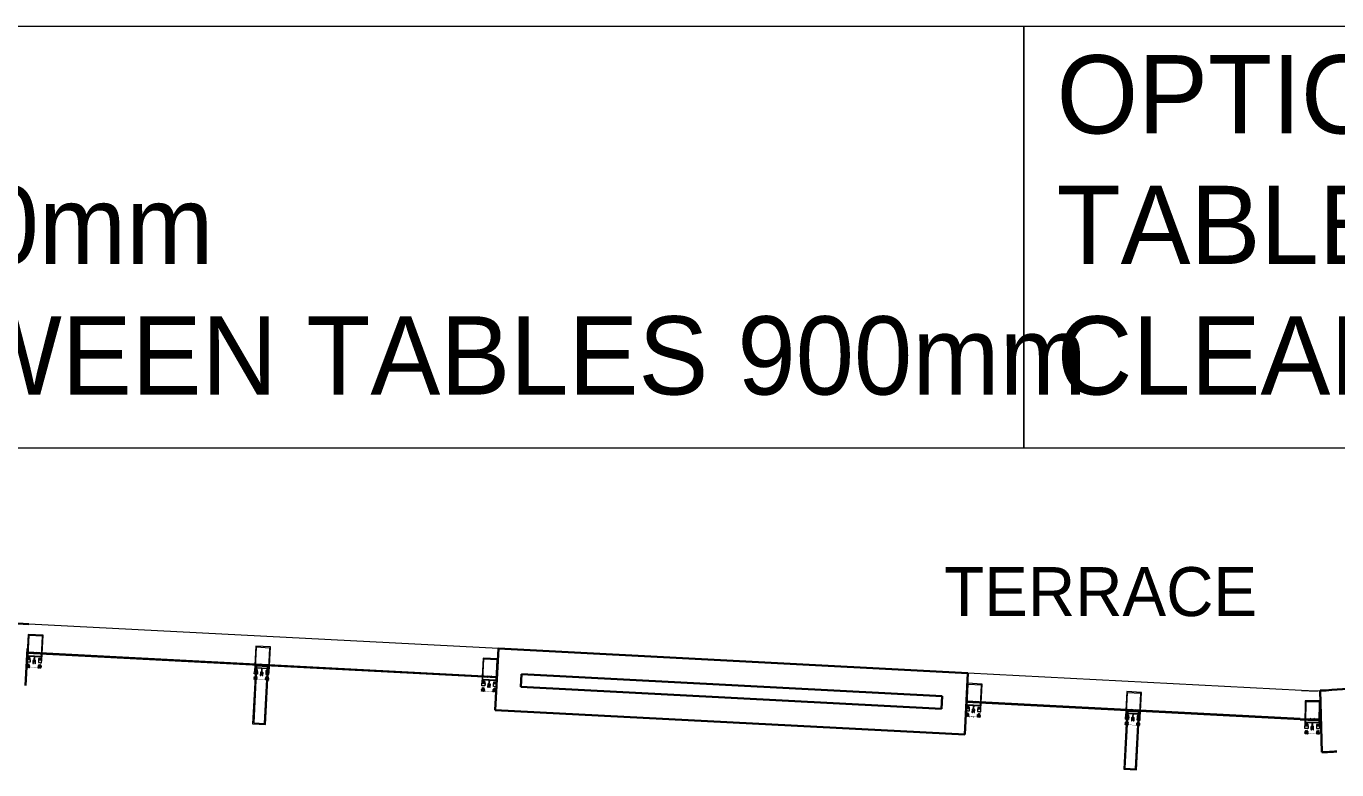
# Model space of a CAD drawing. Header units: millimetres. Extents: x 8275 to 147087, y -297470 to -191881.
# Drawn here: x 34773 to 41463, y -260436 to -256638 of the extents above; entities that cross this region are included whole.
import ezdxf

# ---------------------------------------------------------------- set-up
doc = ezdxf.new("R2010")
doc.units = ezdxf.units.MM
doc.header["$LTSCALE"] = 250
doc.header["$MEASUREMENT"] = 0
doc.linetypes.add('HIDDEN', pattern=[0.375, 0.25, -0.125])
for name, color, linetype, lineweight in [('hatch', 9, 'Continuous', 0), ('hidden', 153, 'HIDDEN', 13), ('text', 7, 'Continuous', 9), ('wall', 1, 'Continuous', 30), ('win', 4, 'Continuous', 20)]:
    doc.layers.add(name, color=color, linetype=linetype, lineweight=lineweight)
doc.styles.get("Standard").update_dxf_attribs({"font": 'GOTHIC.TTF', "height": 100})
pattern_1 = [(45, (-6688.307, -321391.5285), (2e-16, 2.32600915), [4.93421053, -1.64473684]), (135, (-6687.144, -321390.3655), (2e-16, 2.32600915), [4.93421053, -1.64473684])]

msp = doc.modelspace()

# ---------------------------------------------------------------- hatches: boundary and pattern name
at = {"layer": 'hatch', "extrusion": (-0.00014005, -0.002685, 0.999996)}
h = msp.add_hatch(dxfattribs=at)
h.set_pattern_fill('AR-HBONE', color=256, scale=0.411184, style=0)
h.set_pattern_definition(pattern_1)
h.paths.add_polyline_path([(34781.1, -259899.8), (34781, -259901.9), (34786.5, -259902.1), (34786.6, -259900.1)], flags=16)
h.paths.add_polyline_path([(34845.3, -259903.2), (34845.2, -259905.2), (34839.8, -259904.9), (34839.9, -259902.9)], flags=16)
edge = h.paths.add_edge_path()
edge.add_arc((34790.6, -259914.6), 0.685, 177.01433, 357.01433, ccw=False)
edge.add_arc((34789.3, -259914.5), 0.685, 177.01433, 357.01433, ccw=False)
edge.add_arc((34787.9, -259914.4), 0.685, 177.01433, 357.01433, ccw=False)
edge.add_arc((34786.5, -259914.4), 0.685, 177.01433, 357.01433, ccw=False)
edge.add_arc((34785.2, -259914.3), 0.685, 177.01433, 357.01433, ccw=False)
edge.add_arc((34783.8, -259914.2), 0.685, 177.01433, 357.01433, ccw=False)
edge.add_arc((34782.4, -259914.2), 0.685, 177.01433, 357.01433, ccw=False)
edge.add_arc((34781.1, -259914.1), 0.685, 177.01433, 357.01433, ccw=False)
edge.add_arc((34779.7, -259914), 0.685, 177.01433, 357.01433, ccw=False)
edge.add_arc((34778.3, -259913.9), 0.685, 177.01433, 357.01433, ccw=False)
edge.add_arc((34777, -259913.9), 0.685, 177.01433, 357.01433, ccw=False)
edge.add_arc((34775.6, -259913.8), 0.685, 177.01433, 357.01433, ccw=False)
edge.add_line((34774.9, -259913.8), (34775.5, -259901.6))
edge.add_line((34775.5, -259901.6), (34779.4, -259901.8))
edge.add_line((34779.4, -259901.8), (34779.5, -259899.7))
edge.add_line((34779.5, -259899.7), (34777.7, -259899.6))
edge.add_line((34777.7, -259899.6), (34779.5, -259896.3))
edge.add_line((34779.5, -259896.3), (34788.4, -259896.8))
edge.add_line((34788.4, -259896.8), (34790, -259900.3))
edge.add_line((34790, -259900.3), (34788.2, -259900.2))
edge.add_line((34788.2, -259900.2), (34788.1, -259902.2))
edge.add_line((34788.1, -259902.2), (34792, -259902.4))
edge.add_line((34792, -259902.4), (34791.3, -259914.6))
edge.add_arc((34834.3, -259916.8), 0.685, 177.01433, 357.01433)
edge.add_arc((34835.7, -259916.8), 0.685, 177.01433, 357.01433)
edge.add_arc((34837.1, -259916.9), 0.685, 177.01433, 357.01433)
edge.add_arc((34838.4, -259917), 0.685, 177.01433, 357.01433)
edge.add_arc((34839.8, -259917.1), 0.685, 177.01433, 357.01433)
edge.add_arc((34841.2, -259917.1), 0.685, 177.01433, 357.01433)
edge.add_arc((34842.6, -259917.2), 0.685, 177.01433, 357.01433)
edge.add_arc((34843.9, -259917.3), 0.685, 177.01433, 357.01433)
edge.add_arc((34845.3, -259917.3), 0.685, 177.01433, 357.01433)
edge.add_arc((34846.7, -259917.4), 0.685, 177.01433, 357.01433)
edge.add_arc((34848, -259917.5), 0.685, 177.01433, 357.01433)
edge.add_arc((34849.4, -259917.6), 0.685, 177.01433, 357.01433)
edge.add_line((34850.1, -259917.6), (34850.7, -259905.5))
edge.add_line((34850.7, -259905.5), (34846.9, -259905.3))
edge.add_line((34846.9, -259905.3), (34847, -259903.2))
edge.add_line((34847, -259903.2), (34848.8, -259903.3))
edge.add_line((34848.8, -259903.3), (34847.3, -259899.8))
edge.add_line((34847.3, -259899.8), (34838.4, -259899.4))
edge.add_line((34838.4, -259899.4), (34836.4, -259902.7))
edge.add_line((34836.4, -259902.7), (34838.2, -259902.8))
edge.add_line((34838.2, -259902.8), (34838.1, -259904.8))
edge.add_line((34838.1, -259904.8), (34834.3, -259904.6))
edge.add_line((34834.3, -259904.6), (34833.7, -259916.7))
h = msp.add_hatch(dxfattribs=at)
h.set_pattern_fill('AR-HBONE', color=256, scale=0.411184, style=0)
h.set_pattern_definition(pattern_1)
h.paths.add_polyline_path([(35941.9, -259960.3), (35941.7, -259962.4), (35947.2, -259962.7), (35947.3, -259960.6)], flags=16)
h.paths.add_polyline_path([(36006.1, -259963.7), (36006, -259965.7), (36000.5, -259965.5), (36000.6, -259963.4)], flags=16)
edge = h.paths.add_edge_path()
edge.add_arc((35951.4, -259975.1), 0.685, 177.01433, 357.01433, ccw=False)
edge.add_arc((35950, -259975.1), 0.685, 177.01433, 357.01433, ccw=False)
edge.add_arc((35948.6, -259975), 0.685, 177.01433, 357.01433, ccw=False)
edge.add_arc((35947.3, -259974.9), 0.685, 177.01433, 357.01433, ccw=False)
edge.add_arc((35945.9, -259974.8), 0.685, 177.01433, 357.01433, ccw=False)
edge.add_arc((35944.5, -259974.8), 0.685, 177.01433, 357.01433, ccw=False)
edge.add_arc((35943.2, -259974.7), 0.685, 177.01433, 357.01433, ccw=False)
edge.add_arc((35941.8, -259974.6), 0.685, 177.01433, 357.01433, ccw=False)
edge.add_arc((35940.4, -259974.6), 0.685, 177.01433, 357.01433, ccw=False)
edge.add_arc((35939.1, -259974.5), 0.685, 177.01433, 357.01433, ccw=False)
edge.add_arc((35937.7, -259974.4), 0.685, 177.01433, 357.01433, ccw=False)
edge.add_arc((35936.3, -259974.3), 0.685, 177.01433, 357.01433, ccw=False)
edge.add_line((35935.6, -259974.3), (35936.3, -259962.1))
edge.add_line((35936.3, -259962.1), (35940.1, -259962.3))
edge.add_line((35940.1, -259962.3), (35940.2, -259960.3))
edge.add_line((35940.2, -259960.3), (35938.4, -259960.2))
edge.add_line((35938.4, -259960.2), (35940.3, -259956.8))
edge.add_line((35940.3, -259956.8), (35949.2, -259957.3))
edge.add_line((35949.2, -259957.3), (35950.7, -259960.8))
edge.add_line((35950.7, -259960.8), (35949, -259960.7))
edge.add_line((35949, -259960.7), (35948.9, -259962.8))
edge.add_line((35948.9, -259962.8), (35952.7, -259963))
edge.add_line((35952.7, -259963), (35952.1, -259975.2))
edge.add_arc((35995.1, -259977.3), 0.685, 177.01433, 357.01433)
edge.add_arc((35996.4, -259977.4), 0.685, 177.01433, 357.01433)
edge.add_arc((35997.8, -259977.5), 0.685, 177.01433, 357.01433)
edge.add_arc((35999.2, -259977.5), 0.685, 177.01433, 357.01433)
edge.add_arc((36000.5, -259977.6), 0.685, 177.01433, 357.01433)
edge.add_arc((36001.9, -259977.7), 0.685, 177.01433, 357.01433)
edge.add_arc((36003.3, -259977.7), 0.685, 177.01433, 357.01433)
edge.add_arc((36004.7, -259977.8), 0.685, 177.01433, 357.01433)
edge.add_arc((36006, -259977.9), 0.685, 177.01433, 357.01433)
edge.add_arc((36007.4, -259978), 0.685, 177.01433, 357.01433)
edge.add_arc((36008.8, -259978), 0.685, 177.01433, 357.01433)
edge.add_arc((36010.1, -259978.1), 0.685, 177.01433, 357.01433)
edge.add_line((36010.8, -259978.1), (36011.4, -259966))
edge.add_line((36011.4, -259966), (36007.6, -259965.8))
edge.add_line((36007.6, -259965.8), (36007.7, -259963.8))
edge.add_line((36007.7, -259963.8), (36009.5, -259963.9))
edge.add_line((36009.5, -259963.9), (36008, -259960.4))
edge.add_line((36008, -259960.4), (35999.1, -259959.9))
edge.add_line((35999.1, -259959.9), (35997.2, -259963.2))
edge.add_line((35997.2, -259963.2), (35999, -259963.3))
edge.add_line((35999, -259963.3), (35998.8, -259965.4))
edge.add_line((35998.8, -259965.4), (35995, -259965.2))
edge.add_line((35995, -259965.2), (35994.4, -259977.3))
h = msp.add_hatch(dxfattribs=at)
h.set_pattern_fill('AR-HBONE', color=256, scale=0.411184, style=0)
h.set_pattern_definition(pattern_1)
h.paths.add_polyline_path([(37102.6, -260020.9), (37102.5, -260022.9), (37107.9, -260023.2), (37108.1, -260021.2)], flags=16)
h.paths.add_polyline_path([(37166.8, -260024.2), (37166.7, -260026.3), (37161.2, -260026), (37161.3, -260023.9)], flags=16)
edge = h.paths.add_edge_path()
edge.add_arc((37112.1, -260035.7), 0.685, 177.01433, 357.01433, ccw=False)
edge.add_arc((37110.7, -260035.6), 0.685, 177.01433, 357.01433, ccw=False)
edge.add_arc((37109.4, -260035.5), 0.685, 177.01433, 357.01433, ccw=False)
edge.add_arc((37108, -260035.4), 0.685, 177.01433, 357.01433, ccw=False)
edge.add_arc((37106.6, -260035.4), 0.685, 177.01433, 357.01433, ccw=False)
edge.add_arc((37105.3, -260035.3), 0.685, 177.01433, 357.01433, ccw=False)
edge.add_arc((37103.9, -260035.2), 0.685, 177.01433, 357.01433, ccw=False)
edge.add_arc((37102.5, -260035.2), 0.685, 177.01433, 357.01433, ccw=False)
edge.add_arc((37101.2, -260035.1), 0.685, 177.01433, 357.01433, ccw=False)
edge.add_arc((37099.8, -260035), 0.685, 177.01433, 357.01433, ccw=False)
edge.add_arc((37098.4, -260034.9), 0.685, 177.01433, 357.01433, ccw=False)
edge.add_arc((37097, -260034.9), 0.685, 177.01433, 357.01433, ccw=False)
edge.add_line((37096.4, -260034.8), (37097, -260022.6))
edge.add_line((37097, -260022.6), (37100.8, -260022.8))
edge.add_line((37100.8, -260022.8), (37100.9, -260020.8))
edge.add_line((37100.9, -260020.8), (37099.2, -260020.7))
edge.add_line((37099.2, -260020.7), (37101, -260017.4))
edge.add_line((37101, -260017.4), (37109.9, -260017.8))
edge.add_line((37109.9, -260017.8), (37111.5, -260021.3))
edge.add_line((37111.5, -260021.3), (37109.7, -260021.3))
edge.add_line((37109.7, -260021.3), (37109.6, -260023.3))
edge.add_line((37109.6, -260023.3), (37113.4, -260023.5))
edge.add_line((37113.4, -260023.5), (37112.8, -260035.7))
edge.add_arc((37155.8, -260037.9), 0.685, 177.01433, 357.01433)
edge.add_arc((37157.2, -260037.9), 0.685, 177.01433, 357.01433)
edge.add_arc((37158.5, -260038), 0.685, 177.01433, 357.01433)
edge.add_arc((37159.9, -260038.1), 0.685, 177.01433, 357.01433)
edge.add_arc((37161.3, -260038.1), 0.685, 177.01433, 357.01433)
edge.add_arc((37162.6, -260038.2), 0.685, 177.01433, 357.01433)
edge.add_arc((37164, -260038.3), 0.685, 177.01433, 357.01433)
edge.add_arc((37165.4, -260038.4), 0.685, 177.01433, 357.01433)
edge.add_arc((37166.7, -260038.4), 0.685, 177.01433, 357.01433)
edge.add_arc((37168.1, -260038.5), 0.685, 177.01433, 357.01433)
edge.add_arc((37169.5, -260038.6), 0.685, 177.01433, 357.01433)
edge.add_arc((37170.9, -260038.6), 0.685, 177.01433, 357.01433)
edge.add_line((37171.5, -260038.7), (37172.2, -260026.6))
edge.add_line((37172.2, -260026.6), (37168.3, -260026.4))
edge.add_line((37168.3, -260026.4), (37168.4, -260024.3))
edge.add_line((37168.4, -260024.3), (37170.2, -260024.4))
edge.add_line((37170.2, -260024.4), (37168.8, -260020.9))
edge.add_line((37168.8, -260020.9), (37159.8, -260020.4))
edge.add_line((37159.8, -260020.4), (37157.9, -260023.8))
edge.add_line((37157.9, -260023.8), (37159.7, -260023.9))
edge.add_line((37159.7, -260023.9), (37159.6, -260025.9))
edge.add_line((37159.6, -260025.9), (37155.7, -260025.7))
edge.add_line((37155.7, -260025.7), (37155.1, -260037.8))
h = msp.add_hatch(dxfattribs=at)
h.set_pattern_fill('AR-HBONE', color=256, scale=0.411184, style=0)
h.set_pattern_definition(pattern_1)
h.paths.add_polyline_path([(39574.6, -260149.8), (39574.5, -260151.9), (39580, -260152.2), (39580.1, -260150.1)], flags=16)
h.paths.add_polyline_path([(39638.8, -260153.2), (39638.7, -260155.2), (39633.2, -260154.9), (39633.4, -260152.9)], flags=16)
edge = h.paths.add_edge_path()
edge.add_arc((39584.1, -260164.6), 0.685, 177.01433, 357.01433, ccw=False)
edge.add_arc((39582.8, -260164.5), 0.685, 177.01433, 357.01433, ccw=False)
edge.add_arc((39581.4, -260164.5), 0.685, 177.01433, 357.01433, ccw=False)
edge.add_arc((39580, -260164.4), 0.685, 177.01433, 357.01433, ccw=False)
edge.add_arc((39578.7, -260164.3), 0.685, 177.01433, 357.01433, ccw=False)
edge.add_arc((39577.3, -260164.2), 0.685, 177.01433, 357.01433, ccw=False)
edge.add_arc((39575.9, -260164.2), 0.685, 177.01433, 357.01433, ccw=False)
edge.add_arc((39574.5, -260164.1), 0.685, 177.01433, 357.01433, ccw=False)
edge.add_arc((39573.2, -260164), 0.685, 177.01433, 357.01433, ccw=False)
edge.add_arc((39571.8, -260164), 0.685, 177.01433, 357.01433, ccw=False)
edge.add_arc((39570.4, -260163.9), 0.685, 177.01433, 357.01433, ccw=False)
edge.add_arc((39569.1, -260163.8), 0.685, 177.01433, 357.01433, ccw=False)
edge.add_line((39568.4, -260163.8), (39569, -260151.6))
edge.add_line((39569, -260151.6), (39572.9, -260151.8))
edge.add_line((39572.9, -260151.8), (39573, -260149.7))
edge.add_line((39573, -260149.7), (39571.2, -260149.6))
edge.add_line((39571.2, -260149.6), (39573, -260146.3))
edge.add_line((39573, -260146.3), (39581.9, -260146.8))
edge.add_line((39581.9, -260146.8), (39583.5, -260150.3))
edge.add_line((39583.5, -260150.3), (39581.7, -260150.2))
edge.add_line((39581.7, -260150.2), (39581.6, -260152.2))
edge.add_line((39581.6, -260152.2), (39585.4, -260152.4))
edge.add_line((39585.4, -260152.4), (39584.8, -260164.6))
edge.add_arc((39627.8, -260166.8), 0.685, 177.01433, 357.01433)
edge.add_arc((39629.2, -260166.9), 0.685, 177.01433, 357.01433)
edge.add_arc((39630.6, -260166.9), 0.685, 177.01433, 357.01433)
edge.add_arc((39631.9, -260167), 0.685, 177.01433, 357.01433)
edge.add_arc((39633.3, -260167.1), 0.685, 177.01433, 357.01433)
edge.add_arc((39634.7, -260167.1), 0.685, 177.01433, 357.01433)
edge.add_arc((39636, -260167.2), 0.685, 177.01433, 357.01433)
edge.add_arc((39637.4, -260167.3), 0.685, 177.01433, 357.01433)
edge.add_arc((39638.8, -260167.4), 0.685, 177.01433, 357.01433)
edge.add_arc((39640.1, -260167.4), 0.685, 177.01433, 357.01433)
edge.add_arc((39641.5, -260167.5), 0.685, 177.01433, 357.01433)
edge.add_arc((39642.9, -260167.6), 0.685, 177.01433, 357.01433)
edge.add_line((39643.6, -260167.6), (39644.2, -260155.5))
edge.add_line((39644.2, -260155.5), (39640.4, -260155.3))
edge.add_line((39640.4, -260155.3), (39640.5, -260153.2))
edge.add_line((39640.5, -260153.2), (39642.2, -260153.3))
edge.add_line((39642.2, -260153.3), (39640.8, -260149.8))
edge.add_line((39640.8, -260149.8), (39631.9, -260149.4))
edge.add_line((39631.9, -260149.4), (39629.9, -260152.7))
edge.add_line((39629.9, -260152.7), (39631.7, -260152.8))
edge.add_line((39631.7, -260152.8), (39631.6, -260154.8))
edge.add_line((39631.6, -260154.8), (39627.8, -260154.6))
edge.add_line((39627.8, -260154.6), (39627.1, -260166.8))
h = msp.add_hatch(dxfattribs=at)
h.set_pattern_fill('AR-HBONE', color=256, scale=0.411184, style=0)
h.set_pattern_definition(pattern_1)
h.paths.add_polyline_path([(40388.3, -260192.3), (40388.2, -260194.3), (40393.6, -260194.6), (40393.8, -260192.5)], flags=16)
h.paths.add_polyline_path([(40452.5, -260195.6), (40452.4, -260197.7), (40446.9, -260197.4), (40447, -260195.3)], flags=16)
edge = h.paths.add_edge_path()
edge.add_arc((40397.8, -260207), 0.685, 177.01433, 357.01433, ccw=False)
edge.add_arc((40396.4, -260207), 0.685, 177.01433, 357.01433, ccw=False)
edge.add_arc((40395.1, -260206.9), 0.685, 177.01433, 357.01433, ccw=False)
edge.add_arc((40393.7, -260206.8), 0.685, 177.01433, 357.01433, ccw=False)
edge.add_arc((40392.3, -260206.7), 0.685, 177.01433, 357.01433, ccw=False)
edge.add_arc((40391, -260206.7), 0.685, 177.01433, 357.01433, ccw=False)
edge.add_arc((40389.6, -260206.6), 0.685, 177.01433, 357.01433, ccw=False)
edge.add_arc((40388.2, -260206.5), 0.685, 177.01433, 357.01433, ccw=False)
edge.add_arc((40386.8, -260206.5), 0.685, 177.01433, 357.01433, ccw=False)
edge.add_arc((40385.5, -260206.4), 0.685, 177.01433, 357.01433, ccw=False)
edge.add_arc((40384.1, -260206.3), 0.685, 177.01433, 357.01433, ccw=False)
edge.add_arc((40382.7, -260206.2), 0.685, 177.01433, 357.01433, ccw=False)
edge.add_line((40382.1, -260206.2), (40382.7, -260194))
edge.add_line((40382.7, -260194), (40386.5, -260194.2))
edge.add_line((40386.5, -260194.2), (40386.6, -260192.2))
edge.add_line((40386.6, -260192.2), (40384.9, -260192.1))
edge.add_line((40384.9, -260192.1), (40386.7, -260188.7))
edge.add_line((40386.7, -260188.7), (40395.6, -260189.2))
edge.add_line((40395.6, -260189.2), (40397.2, -260192.7))
edge.add_line((40397.2, -260192.7), (40395.4, -260192.6))
edge.add_line((40395.4, -260192.6), (40395.3, -260194.7))
edge.add_line((40395.3, -260194.7), (40399.1, -260194.9))
edge.add_line((40399.1, -260194.9), (40398.5, -260207.1))
edge.add_arc((40441.5, -260209.2), 0.685, 177.01433, 357.01433)
edge.add_arc((40442.9, -260209.3), 0.685, 177.01433, 357.01433)
edge.add_arc((40444.2, -260209.4), 0.685, 177.01433, 357.01433)
edge.add_arc((40445.6, -260209.4), 0.685, 177.01433, 357.01433)
edge.add_arc((40447, -260209.5), 0.685, 177.01433, 357.01433)
edge.add_arc((40448.3, -260209.6), 0.685, 177.01433, 357.01433)
edge.add_arc((40449.7, -260209.7), 0.685, 177.01433, 357.01433)
edge.add_arc((40451.1, -260209.7), 0.685, 177.01433, 357.01433)
edge.add_arc((40452.4, -260209.8), 0.685, 177.01433, 357.01433)
edge.add_arc((40453.8, -260209.9), 0.685, 177.01433, 357.01433)
edge.add_arc((40455.2, -260209.9), 0.685, 177.01433, 357.01433)
edge.add_arc((40456.6, -260210), 0.685, 177.01433, 357.01433)
edge.add_line((40457.2, -260210), (40457.9, -260197.9))
edge.add_line((40457.9, -260197.9), (40454, -260197.7))
edge.add_line((40454, -260197.7), (40454.1, -260195.7))
edge.add_line((40454.1, -260195.7), (40455.9, -260195.8))
edge.add_line((40455.9, -260195.8), (40454.5, -260192.3))
edge.add_line((40454.5, -260192.3), (40445.5, -260191.8))
edge.add_line((40445.5, -260191.8), (40443.6, -260195.1))
edge.add_line((40443.6, -260195.1), (40445.4, -260195.2))
edge.add_line((40445.4, -260195.2), (40445.3, -260197.3))
edge.add_line((40445.3, -260197.3), (40441.4, -260197.1))
edge.add_line((40441.4, -260197.1), (40440.8, -260209.2))
at = {"layer": 'hatch', "extrusion": (-3.53479e-05, -0.002689, 0.999996)}
h = msp.add_hatch(dxfattribs=at)
h.set_pattern_fill('AR-HBONE', color=256, scale=0.411184, style=0)
h.set_pattern_definition([(45, (-6687.1239, -321391.566), (2e-16, 2.32600915), [4.93421053, -1.64473684]), (135, (-6685.9609, -321390.403), (2e-16, 2.32600915), [4.93421053, -1.64473684])])
h.paths.add_polyline_path([(41305.1, -260238.8), (41305.1, -260240.9), (41310.6, -260240.9), (41310.6, -260238.9)], flags=16)
h.paths.add_polyline_path([(41369.4, -260239.6), (41369.4, -260241.7), (41363.9, -260241.6), (41364, -260239.6)], flags=16)
edge = h.paths.add_edge_path()
edge.add_arc((41315.2, -260253.2), 0.685, 179.24675, 359.24675, ccw=False)
edge.add_arc((41313.9, -260253.2), 0.685, 179.24675, 359.24675, ccw=False)
edge.add_arc((41312.5, -260253.2), 0.685, 179.24675, 359.24675, ccw=False)
edge.add_arc((41311.1, -260253.1), 0.685, 179.24675, 359.24675, ccw=False)
edge.add_arc((41309.7, -260253.1), 0.685, 179.24675, 359.24675, ccw=False)
edge.add_arc((41308.4, -260253.1), 0.685, 179.24675, 359.24675, ccw=False)
edge.add_arc((41307, -260253.1), 0.685, 179.24675, 359.24675, ccw=False)
edge.add_arc((41305.6, -260253.1), 0.685, 179.24675, 359.24675, ccw=False)
edge.add_arc((41304.3, -260253.1), 0.685, 179.24675, 359.24675, ccw=False)
edge.add_arc((41302.9, -260253), 0.685, 179.24675, 359.24675, ccw=False)
edge.add_arc((41301.5, -260253), 0.685, 179.24675, 359.24675, ccw=False)
edge.add_arc((41300.2, -260253), 0.685, 179.24675, 359.24675, ccw=False)
edge.add_line((41299.5, -260253), (41299.6, -260240.8))
edge.add_line((41299.6, -260240.8), (41303.5, -260240.8))
edge.add_line((41303.5, -260240.8), (41303.5, -260238.8))
edge.add_line((41303.5, -260238.8), (41301.7, -260238.8))
edge.add_line((41301.7, -260238.8), (41303.4, -260235.4))
edge.add_line((41303.4, -260235.4), (41312.3, -260235.5))
edge.add_line((41312.3, -260235.5), (41314, -260238.9))
edge.add_line((41314, -260238.9), (41312.3, -260238.9))
edge.add_line((41312.3, -260238.9), (41312.2, -260241))
edge.add_line((41312.2, -260241), (41316.1, -260241))
edge.add_line((41316.1, -260241), (41315.9, -260253.2))
edge.add_arc((41359, -260253.7), 0.685, 179.24675, 359.24675)
edge.add_arc((41360.3, -260253.7), 0.685, 179.24675, 359.24675)
edge.add_arc((41361.7, -260253.7), 0.685, 179.24675, 359.24675)
edge.add_arc((41363.1, -260253.7), 0.685, 179.24675, 359.24675)
edge.add_arc((41364.5, -260253.8), 0.685, 179.24675, 359.24675)
edge.add_arc((41365.8, -260253.8), 0.685, 179.24675, 359.24675)
edge.add_arc((41367.2, -260253.8), 0.685, 179.24675, 359.24675)
edge.add_arc((41368.6, -260253.8), 0.685, 179.24675, 359.24675)
edge.add_arc((41369.9, -260253.8), 0.685, 179.24675, 359.24675)
edge.add_arc((41371.3, -260253.9), 0.685, 179.24675, 359.24675)
edge.add_arc((41372.7, -260253.9), 0.685, 179.24675, 359.24675)
edge.add_arc((41374.1, -260253.9), 0.685, 179.24675, 359.24675)
edge.add_line((41374.7, -260253.9), (41374.9, -260241.8))
edge.add_line((41374.9, -260241.8), (41371.1, -260241.7))
edge.add_line((41371.1, -260241.7), (41371.1, -260239.7))
edge.add_line((41371.1, -260239.7), (41372.9, -260239.7))
edge.add_line((41372.9, -260239.7), (41371.3, -260236.2))
edge.add_line((41371.3, -260236.2), (41362.3, -260236.1))
edge.add_line((41362.3, -260236.1), (41360.5, -260239.5))
edge.add_line((41360.5, -260239.5), (41362.3, -260239.6))
edge.add_line((41362.3, -260239.6), (41362.3, -260241.6))
edge.add_line((41362.3, -260241.6), (41358.5, -260241.6))
edge.add_line((41358.5, -260241.6), (41358.3, -260253.7))

# ---------------------------------------------------------------- linework, layer by layer
at = {"layer": 'hidden'}
msp.add_arc((41344.3, -258846.9, -11300.6), 1185, 267.01434, 274.51923, dxfattribs=at)
at = {"layer": 'text', "linetype": 'ByBlock', "ltscale": 100}
for points in [[(29199, -256637.9), (39866, -256637.9), (39866, -258793.1), (29199, -258793.1)], [(39866, -256637.9), (50382.9, -256637.9), (50382.9, -258793.1), (39866, -258793.1)]]:
    msp.add_lwpolyline(points, close=True, dxfattribs=at)
at = {"layer": 'wall'}
for p, q in [((34786.5, -259691.5, -11300.6), (33684.4, -259634, -11300.6)), ((34780, -259816.3, -11300.6), (34770.1, -260006, -11300.6)), ((37183.2, -259816.5, -11300.6), (37166.8, -260131, -11300.6)), ((39580, -259941.5, -11300.6), (37183.2, -259816.5, -11300.6)), ((39580, -259941.5, -11300.6), (39563.6, -260256, -11300.6)), ((37301.6, -259947.8, -11300.6), (37298.2, -260012.7, -11300.6)), ((39448.6, -260059.8, -11300.6), (37301.6, -259947.8, -11300.6)), ((39445.2, -260124.7, -11300.6), (37298.2, -260012.7, -11300.6)), ((39448.6, -260059.8, -11300.6), (39445.2, -260124.7, -11300.6)), ((41377.7, -260031.4, -11300.6), (41386.6, -260346.3, -11300.6)), ((39563.6, -260256, -11300.6), (37166.8, -260131, -11300.6))]:
    msp.add_line(p, q, dxfattribs=at)
for centre, radius, start, end in [((4949, 201627, -11300.6), 463095, 274.5192, 274.734774), ((41344.3, -258846.9, -11300.6), 1185, 271.61555, 274.51923), ((41344.3, -258846.9, -11300.6), 1500, 271.61555, 274.51923)]:
    msp.add_arc(centre, radius, start, end, dxfattribs=at)
at = {"layer": 'win'}
for p, q in [((37183.2, -259816.5, -11300.6), (34786.5, -259691.5, -11300.6)), ((37175.5, -259965.3, -11300.6), (34778.7, -259840.2, -11300.6)), ((37175.4, -259966.3, -11300.6), (34778.7, -259841.2, -11300.6)), ((37175.6, -259963.3, -11300.6), (34778.8, -259838.3, -11300.6)), ((37175.5, -259964.3, -11300.6), (34778.8, -259839.2, -11300.6)), ((37175.7, -259961.3, -11300.6), (34778.9, -259836.3, -11300.6)), ((37175.6, -259962.3, -11300.6), (34778.9, -259837.3, -11300.6)), ((37175.7, -259960.3, -11300.6), (34779, -259835.3, -11300.6)), ((41282.6, -260030.3, -11300.6), (39580, -259941.5, -11300.6)), ((41274.8, -260179.1, -11300.6), (39572.2, -260090.3, -11300.6)), ((41274.8, -260180.1, -11300.6), (39572.2, -260091.3, -11300.6)), ((41274.9, -260177.1, -11300.6), (39572.3, -260088.3, -11300.6)), ((41274.9, -260178.1, -11300.6), (39572.3, -260089.3, -11300.6)), ((41275, -260175.1, -11300.6), (39572.4, -260086.3, -11300.6)), ((41275, -260176.1, -11300.6), (39572.4, -260087.3, -11300.6)), ((41275.1, -260174.1, -11300.6), (39572.5, -260085.3, -11300.6))]:
    msp.add_line(p, q, dxfattribs=at)
at = {"layer": 'win', "extrusion": (-0.00014005, -0.002685, 0.999996)}
for p, q in [((34806.8, -259841.3, -11300.6), (34805.4, -259842.6, -11300.6)), ((34805.8, -259834.4, -11300.6), (34807.1, -259835.9, -11300.6)), ((34807.1, -259835.9, -11300.6), (34806.8, -259841.3, -11300.6)), ((34826.3, -259836.9, -11300.6), (34826, -259842.3, -11300.6)), ((34826, -259842.3, -11300.6), (34827.3, -259843.8, -11300.6)), ((34827.7, -259835.6, -11300.6), (34826.3, -259836.9, -11300.6)), ((35967.5, -259901.9, -11300.6), (35966.1, -259903.2, -11300.6)), ((35966.5, -259895, -11300.6), (35967.8, -259896.4, -11300.6)), ((35967.8, -259896.4, -11300.6), (35967.5, -259901.9, -11300.6)), ((35987, -259897.4, -11300.6), (35986.7, -259902.9, -11300.6)), ((35986.7, -259902.9, -11300.6), (35988, -259904.3, -11300.6)), ((35988.4, -259896.1, -11300.6), (35987, -259897.4, -11300.6)), ((37128.3, -259962.4, -11300.6), (37126.8, -259963.7, -11300.6)), ((37127.3, -259955.5, -11300.6), (37128.6, -259956.9, -11300.6)), ((37128.6, -259956.9, -11300.6), (37128.3, -259962.4, -11300.6)), ((37147.7, -259957.9, -11300.6), (37147.4, -259963.4, -11300.6)), ((37147.4, -259963.4, -11300.6), (37148.7, -259964.9, -11300.6)), ((37149.2, -259956.6, -11300.6), (37147.7, -259957.9, -11300.6)), ((39600.3, -260091.4, -11300.6), (39598.9, -260092.6, -11300.6)), ((39599.3, -260084.4, -11300.6), (39600.6, -260085.9, -11300.6)), ((39600.6, -260085.9, -11300.6), (39600.3, -260091.4, -11300.6)), ((39619.7, -260086.9, -11300.6), (39619.5, -260092.3, -11300.6)), ((39619.5, -260092.3, -11300.6), (39620.8, -260093.8, -11300.6)), ((39621.2, -260085.6, -11300.6), (39619.7, -260086.9, -11300.6)), ((40414, -260133.8, -11300.6), (40412.5, -260135.1, -11300.6)), ((40413, -260126.9, -11300.6), (40414.3, -260128.3, -11300.6)), ((40414.3, -260128.3, -11300.6), (40414, -260133.8, -11300.6)), ((40433.4, -260129.3, -11300.6), (40433.1, -260134.8, -11300.6)), ((40433.1, -260134.8, -11300.6), (40434.4, -260136.2, -11300.6)), ((40434.9, -260128, -11300.6), (40433.4, -260129.3, -11300.6))]:
    msp.add_line(p, q, dxfattribs=at)
at = {"layer": 'win', "extrusion": (-3.53479e-05, -0.002689, 0.999996)}
for p, q in [((41328.5, -260179.4, -11300.6), (41327.1, -260180.7, -11300.6)), ((41327.2, -260172.5, -11300.6), (41328.6, -260173.9, -11300.6)), ((41328.6, -260173.9, -11300.6), (41328.5, -260179.4, -11300.6)), ((41347.8, -260174.2, -11300.6), (41347.7, -260179.6, -11300.6)), ((41347.7, -260179.6, -11300.6), (41349, -260181, -11300.6)), ((41349.1, -260172.8, -11300.6), (41347.8, -260174.2, -11300.6))]:
    msp.add_line(p, q, dxfattribs=at)
at = {"layer": 'win', "extrusion": (-0.00014005, -0.002685, 0.999996), "elevation": -10436.7}
for points in [[(34815.4, -259913), (34815.9, -259913.6), (34815.3, -259914.1), (34815.2, -259916.8), (34815.7, -259917.4), (34815.1, -259917.9), (34815, -259920.6), (34815.5, -259921.2, 0.960671), (34819.1, -259921.3), (34819.7, -259908.7, 0.198912), (34819.1, -259906.9), (34815.9, -259903.4, -0.198912), (34815.3, -259901.6), (34816.1, -259885.8), (34846.5, -259887.4, -0.414214), (34848.8, -259890), (34848.6, -259894, -0.414214), (34846, -259896.3), (34837.3, -259895.9, 0.414214), (34834.7, -259898.2), (34834.3, -259904.6), (34838.2, -259904.8), (34838.3, -259902.8), (34836.5, -259902.7), (34836.7, -259899.3), (34849, -259899.9), (34848.8, -259903.3), (34847, -259903.2), (34846.9, -259905.3), (34850.8, -259905.5), (34857.5, -259777), (34782.2, -259773), (34775.5, -259901.6), (34779.3, -259901.8), (34779.4, -259899.7), (34777.6, -259899.6), (34777.8, -259896.2), (34790.1, -259896.8), (34790, -259900.3), (34788.2, -259900.2), (34788.1, -259902.2), (34791.9, -259902.4), (34792.2, -259896, 0.414214), (34789.9, -259893.4), (34781.1, -259892.9, -0.414214), (34778.8, -259890.3), (34779, -259886.4, -0.414214), (34781.6, -259884), (34812, -259885.6), (34811.2, -259901.4, -0.198912), (34810.4, -259903.1), (34806.8, -259906.3, 0.198912), (34806, -259908), (34805.4, -259920.6, 0.960671), (34808.9, -259920.9), (34809.5, -259920.4), (34809.6, -259917.6), (34809.1, -259917), (34809.7, -259916.5), (34809.8, -259913.8), (34809.3, -259913.2), (34809.9, -259912.7), (34810, -259910), (34809.5, -259909.4), (34813, -259906.3), (34816.1, -259909.7), (34815.5, -259910.2)], [(35976.1, -259973.5), (35976.6, -259974.1), (35976, -259974.6), (35975.9, -259977.4), (35976.4, -259977.9), (35975.8, -259978.4), (35975.7, -259981.2), (35976.2, -259981.8, 0.960671), (35979.8, -259981.8), (35980.4, -259969.2, 0.198912), (35979.8, -259967.4), (35976.6, -259963.9, -0.198912), (35976, -259962.1), (35976.8, -259946.4), (36007.2, -259948, -0.414214), (36009.6, -259950.6), (36009.4, -259954.5, -0.414214), (36006.8, -259956.9), (35998, -259956.4, 0.414214), (35995.4, -259958.7), (35995.1, -259965.2), (35998.9, -259965.4), (35999, -259963.3), (35997.2, -259963.2), (35997.4, -259959.8), (36009.7, -259960.5), (36009.5, -259963.9), (36007.8, -259963.8), (36007.7, -259965.8), (36011.5, -259966), (36018.2, -259837.5), (35942.9, -259833.6), (35936.2, -259962.1), (35940, -259962.3), (35940.2, -259960.3), (35938.4, -259960.2), (35938.6, -259956.7), (35950.9, -259957.4), (35950.7, -259960.8), (35948.9, -259960.7), (35948.8, -259962.8), (35952.6, -259963), (35953, -259956.5, 0.414214), (35950.6, -259953.9), (35941.9, -259953.5, -0.414214), (35939.5, -259950.9), (35939.8, -259946.9, -0.414214), (35942.3, -259944.6), (35972.7, -259946.2), (35971.9, -259961.9, -0.198912), (35971.1, -259963.6), (35967.6, -259966.8, 0.198912), (35966.8, -259968.5), (35966.1, -259981.1, 0.960671), (35969.6, -259981.4), (35970.2, -259980.9), (35970.4, -259978.2), (35969.9, -259977.6), (35970.4, -259977.1), (35970.6, -259974.3), (35970.1, -259973.8), (35970.6, -259973.2), (35970.8, -259970.5), (35970.3, -259969.9), (35973.7, -259966.8), (35976.8, -259970.3), (35976.2, -259970.8)], [(37136.8, -260034.1), (37137.4, -260034.6), (37136.8, -260035.2), (37136.6, -260037.9), (37137.2, -260038.5), (37136.6, -260039), (37136.4, -260041.7), (37137, -260042.3, 0.960671), (37140.5, -260042.3), (37141.2, -260029.8, 0.198912), (37140.5, -260028), (37137.4, -260024.5, -0.198912), (37136.7, -260022.7), (37137.6, -260006.9), (37168, -260008.5, -0.414214), (37170.3, -260011.1), (37170.1, -260015.1, -0.414214), (37167.5, -260017.4), (37158.7, -260016.9, 0.414214), (37156.1, -260019.3), (37155.8, -260025.7), (37159.6, -260025.9), (37159.7, -260023.9), (37158, -260023.8), (37158.1, -260020.3), (37170.5, -260021), (37170.3, -260024.4), (37168.5, -260024.3), (37168.4, -260026.4), (37172.2, -260026.6), (37178.9, -259898), (37103.6, -259894.1), (37096.9, -260022.6), (37100.8, -260022.8), (37100.9, -260020.8), (37099.1, -260020.7), (37099.3, -260017.3), (37111.6, -260017.9), (37111.4, -260021.3), (37109.6, -260021.2), (37109.5, -260023.3), (37113.4, -260023.5), (37113.7, -260017.1, 0.414214), (37111.4, -260014.5), (37102.6, -260014, -0.414214), (37100.3, -260011.4), (37100.5, -260007.5, -0.414214), (37103.1, -260005.1), (37133.5, -260006.7), (37132.6, -260022.5, -0.198912), (37131.8, -260024.2), (37128.3, -260027.3, 0.198912), (37127.5, -260029), (37126.8, -260041.6, 0.960671), (37130.4, -260042), (37131, -260041.4), (37131.1, -260038.7), (37130.6, -260038.1), (37131.2, -260037.6), (37131.3, -260034.9), (37130.8, -260034.3), (37131.4, -260033.8), (37131.5, -260031), (37131, -260030.5), (37134.4, -260027.3), (37137.6, -260030.8), (37137, -260031.3)], [(39608.9, -260163), (39609.4, -260163.6), (39608.8, -260164.1), (39608.7, -260166.8), (39609.2, -260167.4), (39608.6, -260167.9), (39608.5, -260170.7), (39609, -260171.2, 0.960671), (39612.5, -260171.3), (39613.2, -260158.7, 0.198912), (39612.6, -260156.9), (39609.4, -260153.4, -0.198912), (39608.8, -260151.6), (39609.6, -260135.9), (39640, -260137.4, -0.414214), (39642.3, -260140), (39642.1, -260144, -0.414214), (39639.5, -260146.3), (39630.8, -260145.9, 0.414214), (39628.2, -260148.2), (39627.8, -260154.6), (39631.7, -260154.8), (39631.8, -260152.8), (39630, -260152.7), (39630.2, -260149.3), (39642.5, -260149.9), (39642.3, -260153.3), (39640.5, -260153.3), (39640.4, -260155.3), (39644.2, -260155.5), (39651, -260027), (39575.7, -260023), (39569, -260151.6), (39572.8, -260151.8), (39572.9, -260149.7), (39571.1, -260149.6), (39571.3, -260146.2), (39583.6, -260146.9), (39583.4, -260150.3), (39581.7, -260150.2), (39581.6, -260152.2), (39585.4, -260152.4), (39585.7, -260146, 0.414214), (39583.4, -260143.4), (39574.6, -260143, -0.414214), (39572.3, -260140.4), (39572.5, -260136.4, -0.414214), (39575.1, -260134.1), (39605.5, -260135.6), (39604.7, -260151.4, -0.198912), (39603.8, -260153.1), (39600.3, -260156.3, 0.198912), (39599.5, -260158), (39598.9, -260170.6, 0.960671), (39602.4, -260170.9), (39603, -260170.4), (39603.1, -260167.6), (39602.6, -260167.1), (39603.2, -260166.5), (39603.3, -260163.8), (39602.8, -260163.2), (39603.4, -260162.7), (39603.5, -260160), (39603, -260159.4), (39606.5, -260156.3), (39609.6, -260159.7), (39609, -260160.3)], [(40422.5, -260205.4), (40423.1, -260206), (40422.5, -260206.5), (40422.3, -260209.3), (40422.9, -260209.8), (40422.3, -260210.4), (40422.1, -260213.1), (40422.7, -260213.7, 0.960671), (40426.2, -260213.7), (40426.9, -260201.1, 0.198912), (40426.2, -260199.4), (40423.1, -260195.8, -0.198912), (40422.4, -260194.1), (40423.3, -260178.3), (40453.6, -260179.9, -0.414214), (40456, -260182.5), (40455.8, -260186.4, -0.414214), (40453.2, -260188.8), (40444.4, -260188.3, 0.414214), (40441.8, -260190.7), (40441.5, -260197.1), (40445.3, -260197.3), (40445.4, -260195.2), (40443.7, -260195.1), (40443.8, -260191.7), (40456.2, -260192.4), (40456, -260195.8), (40454.2, -260195.7), (40454.1, -260197.7), (40457.9, -260197.9), (40464.6, -260069.4), (40389.3, -260065.5), (40382.6, -260194), (40386.5, -260194.2), (40386.6, -260192.2), (40384.8, -260192.1), (40385, -260188.7), (40397.3, -260189.3), (40397.1, -260192.7), (40395.3, -260192.6), (40395.2, -260194.7), (40399.1, -260194.9), (40399.4, -260188.4, 0.414214), (40397.1, -260185.8), (40388.3, -260185.4, -0.414214), (40386, -260182.8), (40386.2, -260178.8, -0.414214), (40388.8, -260176.5), (40419.2, -260178.1), (40418.3, -260193.8, -0.198912), (40417.5, -260195.5), (40414, -260198.7, 0.198912), (40413.2, -260200.4), (40412.5, -260213, 0.960671), (40416.1, -260213.3), (40416.7, -260212.8), (40416.8, -260210.1), (40416.3, -260209.5), (40416.9, -260209), (40417, -260206.2), (40416.5, -260205.7), (40417.1, -260205.1), (40417.2, -260202.4), (40416.7, -260201.8), (40420.1, -260198.7), (40423.3, -260202.2), (40422.7, -260202.7)]]:
    msp.add_lwpolyline(points, format="xyb", close=True, dxfattribs=at)
for points in [[(34784.6, -259778.6), (34779.3, -259881.2), (34849.1, -259884.8), (34854.4, -259782.3)], [(35945.4, -259839.2), (35940, -259941.7), (36009.8, -259945.4), (36015.2, -259842.8)], [(34781.1, -259899.8), (34781, -259901.9), (34786.5, -259902.1), (34786.6, -259900.1)], [(34845.3, -259903.2), (34845.2, -259905.2), (34839.8, -259904.9), (34839.9, -259902.9)], [(37106.1, -259899.7), (37100.8, -260002.3), (37170.6, -260005.9), (37175.9, -259903.4)], [(35941.9, -259960.3), (35941.7, -259962.4), (35947.2, -259962.7), (35947.3, -259960.6)], [(36006.1, -259963.7), (36006, -259965.7), (36000.5, -259965.5), (36000.6, -259963.4)], [(37102.6, -260020.9), (37102.5, -260022.9), (37107.9, -260023.2), (37108.1, -260021.2)], [(37166.8, -260024.2), (37166.7, -260026.3), (37161.2, -260026), (37161.3, -260023.9)], [(39578.1, -260028.7), (39572.8, -260131.2), (39642.6, -260134.8), (39647.9, -260032.3)], [(40391.8, -260071.1), (40386.4, -260173.6), (40456.3, -260177.3), (40461.6, -260074.7)], [(39574.6, -260149.8), (39574.5, -260151.9), (39580, -260152.2), (39580.1, -260150.1)], [(39638.8, -260153.2), (39638.7, -260155.2), (39633.2, -260154.9), (39633.4, -260152.9)], [(40388.3, -260192.3), (40388.2, -260194.3), (40393.6, -260194.6), (40393.8, -260192.5)], [(40452.5, -260195.6), (40452.4, -260197.7), (40446.9, -260197.4), (40447, -260195.3)]]:
    msp.add_lwpolyline(points, close=True, dxfattribs=at)
for points in [[(34791.3, -259914.6, -1), (34790, -259914.5, -1), (34788.6, -259914.5, -1), (34787.2, -259914.4, -1), (34785.9, -259914.3, -1), (34784.5, -259914.3, -1), (34783.1, -259914.2, -1), (34781.7, -259914.1, -1), (34780.4, -259914, -1), (34779, -259914, -1), (34777.6, -259913.9, -1), (34776.3, -259913.8, -1), (34774.9, -259913.8), (34775.5, -259901.6), (34779.3, -259901.8), (34779.4, -259899.7), (34777.7, -259899.6), (34779.5, -259896.3), (34788.4, -259896.8), (34790, -259900.3), (34788.2, -259900.2), (34788.1, -259902.2), (34792, -259902.4), (34791.3, -259914.6)], [(34833.7, -259916.7, 1), (34835, -259916.8, 1), (34836.4, -259916.9, 1), (34837.8, -259917, 1), (34839.1, -259917, 1), (34840.5, -259917.1, 1), (34841.9, -259917.2, 1), (34843.2, -259917.2, 1), (34844.6, -259917.3, 1), (34846, -259917.4, 1), (34847.3, -259917.5, 1), (34848.7, -259917.5, 1), (34850.1, -259917.6), (34850.7, -259905.5), (34846.9, -259905.3), (34847, -259903.2), (34848.8, -259903.3), (34847.3, -259899.8), (34838.4, -259899.4), (34836.4, -259902.7), (34838.2, -259902.8), (34838.1, -259904.8), (34834.3, -259904.6), (34833.7, -259916.7)], [(35952.1, -259975.2, -1), (35950.7, -259975.1, -1), (35949.3, -259975, -1), (35948, -259974.9, -1), (35946.6, -259974.9, -1), (35945.2, -259974.8, -1), (35943.8, -259974.7, -1), (35942.5, -259974.7, -1), (35941.1, -259974.6, -1), (35939.7, -259974.5, -1), (35938.4, -259974.4, -1), (35937, -259974.4, -1), (35935.6, -259974.3), (35936.3, -259962.1), (35940, -259962.3), (35940.2, -259960.3), (35938.4, -259960.2), (35940.3, -259956.8), (35949.2, -259957.3), (35950.7, -259960.8), (35948.9, -259960.7), (35948.8, -259962.8), (35952.7, -259963), (35952.1, -259975.2)], [(35994.4, -259977.3, 1), (35995.8, -259977.4, 1), (35997.1, -259977.4, 1), (35998.5, -259977.5, 1), (35999.9, -259977.6, 1), (36001.2, -259977.6, 1), (36002.6, -259977.7, 1), (36004, -259977.8, 1), (36005.3, -259977.9, 1), (36006.7, -259977.9, 1), (36008.1, -259978, 1), (36009.4, -259978.1, 1), (36010.8, -259978.1), (36011.4, -259966), (36007.6, -259965.8), (36007.7, -259963.8), (36009.5, -259963.9), (36008, -259960.4), (35999.1, -259959.9), (35997.2, -259963.2), (35999, -259963.3), (35998.8, -259965.4), (35995, -259965.2), (35994.4, -259977.3)], [(37112.8, -260035.7, -1), (37111.4, -260035.6, -1), (37110.1, -260035.6, -1), (37108.7, -260035.5, -1), (37107.3, -260035.4, -1), (37105.9, -260035.3, -1), (37104.6, -260035.3, -1), (37103.2, -260035.2, -1), (37101.8, -260035.1, -1), (37100.5, -260035.1, -1), (37099.1, -260035, -1), (37097.7, -260034.9, -1), (37096.4, -260034.8), (37097, -260022.6), (37100.8, -260022.8), (37100.9, -260020.8), (37099.2, -260020.7), (37101, -260017.4), (37109.9, -260017.8), (37111.5, -260021.3), (37109.6, -260021.2), (37109.5, -260023.3), (37113.4, -260023.5), (37112.8, -260035.7)], [(37155.1, -260037.8, 1), (37156.5, -260037.9, 1), (37157.9, -260038, 1), (37159.2, -260038, 1), (37160.6, -260038.1, 1), (37162, -260038.2, 1), (37163.3, -260038.2, 1), (37164.7, -260038.3, 1), (37166.1, -260038.4, 1), (37167.4, -260038.5, 1), (37168.8, -260038.5, 1), (37170.2, -260038.6, 1), (37171.5, -260038.7), (37172.2, -260026.6), (37168.3, -260026.4), (37168.4, -260024.3), (37170.2, -260024.4), (37168.8, -260020.9), (37159.8, -260020.4), (37157.9, -260023.8), (37159.7, -260023.9), (37159.6, -260025.9), (37155.7, -260025.7), (37155.1, -260037.8)], [(39584.8, -260164.6, -1), (39583.4, -260164.6, -1), (39582.1, -260164.5, -1), (39580.7, -260164.4, -1), (39579.3, -260164.3, -1), (39578, -260164.3, -1), (39576.6, -260164.2, -1), (39575.2, -260164.1, -1), (39573.9, -260164.1, -1), (39572.5, -260164, -1), (39571.1, -260163.9, -1), (39569.8, -260163.8, -1), (39568.4, -260163.8), (39569, -260151.6), (39572.8, -260151.8), (39572.9, -260149.7), (39571.2, -260149.6), (39573, -260146.3), (39581.9, -260146.8), (39583.5, -260150.3), (39581.7, -260150.2), (39581.6, -260152.2), (39585.4, -260152.4), (39584.8, -260164.6)], [(39627.1, -260166.8, 1), (39628.5, -260166.8, 1), (39629.9, -260166.9, 1), (39631.2, -260167, 1), (39632.6, -260167, 1), (39634, -260167.1, 1), (39635.4, -260167.2, 1), (39636.7, -260167.3, 1), (39638.1, -260167.3, 1), (39639.5, -260167.4, 1), (39640.8, -260167.5, 1), (39642.2, -260167.5, 1), (39643.6, -260167.6), (39644.2, -260155.5), (39640.4, -260155.3), (39640.5, -260153.2), (39642.2, -260153.3), (39640.8, -260149.8), (39631.9, -260149.4), (39629.9, -260152.7), (39631.7, -260152.8), (39631.6, -260154.8), (39627.8, -260154.6), (39627.1, -260166.8)], [(40398.5, -260207.1, -1), (40397.1, -260207, -1), (40395.7, -260206.9, -1), (40394.4, -260206.9, -1), (40393, -260206.8, -1), (40391.6, -260206.7, -1), (40390.3, -260206.6, -1), (40388.9, -260206.6, -1), (40387.5, -260206.5, -1), (40386.2, -260206.4, -1), (40384.8, -260206.4, -1), (40383.4, -260206.3, -1), (40382.1, -260206.2), (40382.7, -260194), (40386.5, -260194.2), (40386.6, -260192.2), (40384.9, -260192.1), (40386.7, -260188.7), (40395.6, -260189.2), (40397.2, -260192.7), (40395.3, -260192.6), (40395.2, -260194.7), (40399.1, -260194.9), (40398.5, -260207.1)], [(40440.8, -260209.2, 1), (40442.2, -260209.3, 1), (40443.5, -260209.3, 1), (40444.9, -260209.4, 1), (40446.3, -260209.5, 1), (40447.7, -260209.5, 1), (40449, -260209.6, 1), (40450.4, -260209.7, 1), (40451.8, -260209.8, 1), (40453.1, -260209.8, 1), (40454.5, -260209.9, 1), (40455.9, -260210, 1), (40457.2, -260210), (40457.9, -260197.9), (40454, -260197.7), (40454.1, -260195.7), (40455.9, -260195.8), (40454.5, -260192.3), (40445.5, -260191.8), (40443.6, -260195.1), (40445.4, -260195.2), (40445.3, -260197.3), (40441.4, -260197.1), (40440.8, -260209.2)]]:
    msp.add_lwpolyline(points, format="xyb", dxfattribs=at)
at = {"layer": 'win', "elevation": -11300.6}
for points in [[(35993.9, -260203.9), (36009.6, -259904.4), (35944.6, -259901), (35929, -260200.6)], [(35989.2, -260198.7), (36004.3, -259909.1), (35949.4, -259906.2), (35934.3, -260195.8)], [(40440.4, -260435.9), (40456, -260136.3), (40391.1, -260132.9), (40375.4, -260432.5)], [(40435.6, -260430.6), (40450.7, -260141), (40395.8, -260138.1), (40380.7, -260427.7)]]:
    msp.add_lwpolyline(points, close=True, dxfattribs=at)
at = {"layer": 'win', "extrusion": (-3.53479e-05, -0.002689, 0.999996), "elevation": -10436.3}
msp.add_lwpolyline([(41339.9, -260250.6), (41340.4, -260251.2), (41339.9, -260251.7), (41339.8, -260254.5), (41340.4, -260255), (41339.8, -260255.6), (41339.8, -260258.3), (41340.3, -260258.9, 0.960671), (41343.9, -260258.8), (41344.1, -260246.2, 0.198912), (41343.4, -260244.4), (41340, -260241, -0.198912), (41339.3, -260239.3), (41339.6, -260223.5), (41370, -260223.9, -0.414214), (41372.4, -260226.4), (41372.4, -260230.4, -0.414214), (41369.9, -260232.8), (41361.1, -260232.7, 0.414214), (41358.6, -260235.1), (41358.5, -260241.6), (41362.3, -260241.6), (41362.4, -260239.6), (41360.6, -260239.5), (41360.6, -260236.1), (41373, -260236.3), (41372.9, -260239.7), (41371.1, -260239.7), (41371.1, -260241.7), (41375, -260241.8), (41376.6, -260113.1), (41301.3, -260112.1), (41299.6, -260240.8), (41303.4, -260240.8), (41303.4, -260238.8), (41301.7, -260238.8), (41301.7, -260235.3), (41314, -260235.5), (41314, -260238.9), (41312.2, -260238.9), (41312.2, -260241), (41316, -260241), (41316.1, -260234.6, 0.414214), (41313.7, -260232.1), (41304.9, -260231.9, -0.414214), (41302.5, -260229.4), (41302.5, -260225.5, -0.414214), (41305, -260223), (41335.4, -260223.4), (41335.2, -260239.2, -0.198912), (41334.5, -260240.9), (41331.1, -260244.3, 0.198912), (41330.3, -260246), (41330.2, -260258.6, 0.960671), (41333.7, -260258.8), (41334.3, -260258.2), (41334.3, -260255.5), (41333.8, -260254.9), (41334.4, -260254.4), (41334.4, -260251.7), (41333.8, -260251.1), (41334.4, -260250.6), (41334.4, -260247.8), (41333.9, -260247.3), (41337.2, -260244), (41340.5, -260247.4), (41339.9, -260247.9)], format="xyb", close=True, dxfattribs=at)
for points in [[(41303.9, -260117.6), (41302.6, -260220.3), (41372.5, -260221.2), (41373.8, -260118.5)], [(41305.1, -260238.8), (41305.1, -260240.9), (41310.6, -260240.9), (41310.6, -260238.9)], [(41369.4, -260239.6), (41369.4, -260241.7), (41363.9, -260241.6), (41364, -260239.6)]]:
    msp.add_lwpolyline(points, close=True, dxfattribs=at)
for points in [[(41315.9, -260253.2, -1), (41314.5, -260253.2, -1), (41313.2, -260253.2, -1), (41311.8, -260253.2, -1), (41310.4, -260253.1, -1), (41309.1, -260253.1, -1), (41307.7, -260253.1, -1), (41306.3, -260253.1, -1), (41305, -260253.1, -1), (41303.6, -260253, -1), (41302.2, -260253, -1), (41300.8, -260253, -1), (41299.5, -260253), (41299.6, -260240.8), (41303.4, -260240.8), (41303.4, -260238.8), (41301.7, -260238.8), (41303.4, -260235.4), (41312.3, -260235.5), (41314, -260238.9), (41312.2, -260238.9), (41312.2, -260241), (41316.1, -260241), (41315.9, -260253.2)], [(41358.3, -260253.7, 1), (41359.7, -260253.7, 1), (41361, -260253.7, 1), (41362.4, -260253.7, 1), (41363.8, -260253.8, 1), (41365.1, -260253.8, 1), (41366.5, -260253.8, 1), (41367.9, -260253.8, 1), (41369.3, -260253.8, 1), (41370.6, -260253.8, 1), (41372, -260253.9, 1), (41373.4, -260253.9, 1), (41374.7, -260253.9), (41374.9, -260241.8), (41371.1, -260241.7), (41371.1, -260239.7), (41372.9, -260239.7), (41371.3, -260236.2), (41362.3, -260236.1), (41360.5, -260239.5), (41362.3, -260239.6), (41362.3, -260241.6), (41358.5, -260241.6), (41358.3, -260253.7)]]:
    msp.add_lwpolyline(points, format="xyb", dxfattribs=at)
at = {"layer": 'win', "extrusion": (-0.00014005, -0.002685, 0.999996)}
for centre, radius, start, end in [((34811.9, -259927.5, -10607.6), 56, 75.72853, 98.30013), ((34811.7, -259930.2, -10607.6), 59.5, 77.38677, 96.64189), ((34809.8, -259907.9, -10607.7), 38.2, 91.82051, 96.84624), ((34811.7, -259931.1, -10607.6), 61, 77.96327, 96.06538), ((34807.1, -259892.1, -10607.7), 23.7, 87.59699, 94.24619), ((34807.4, -259880.7, -10607.7), 11.8, 86.28395, 99.93567), ((34807.8, -259888, -10607.7), 18.7, 88.47631, 97.77567), ((34801.6, -260124, -10607.1), 254.6, 86.20386, 87.82479), ((34810.8, -259948.5, -10607.5), 79.4, 84.58014, 89.44852), ((34811.7, -259930.6, -10607.6), 62, 84.02608, 90.00257), ((34813.2, -259902.2, -10607.7), 34.1, 82.40149, 91.62716), ((34817.8, -259897.5, -10607.7), 27.3, 76.0435, 83.0441), ((34819.4, -259891.6, -10607.7), 21.7, 76.64105, 84.57231), ((34821.4, -259879, -10607.7), 9.46, 71.13919, 88.29313), ((34820.4, -259884.7, -10607.7), 15.6, 74.87714, 85.01071), ((35972.6, -259988, -10607.6), 56, 75.72853, 98.30013), ((35972.5, -259990.7, -10607.6), 59.5, 77.38677, 96.64189), ((35968.1, -259941.2, -10607.7), 11.8, 86.28395, 99.93567), ((35968.5, -259948.5, -10607.7), 18.7, 88.47631, 97.77567), ((35970.5, -259968.4, -10607.7), 38.2, 91.82051, 96.84624), ((35972.4, -259991.6, -10607.6), 61, 77.96327, 96.06538), ((35967.8, -259952.6, -10607.7), 23.7, 87.59699, 94.24619), ((35962.4, -260184.6, -10607.1), 254.6, 86.20386, 87.82479), ((35971.5, -260009.1, -10607.5), 79.4, 84.58014, 89.44852), ((35972.4, -259991.2, -10607.6), 62, 84.02608, 90.00257), ((35973.9, -259962.8, -10607.7), 34.1, 82.40149, 91.62716), ((35978.6, -259958.1, -10607.7), 27.3, 76.0435, 83.0441), ((35980.2, -259952.2, -10607.7), 21.7, 76.64105, 84.57231), ((35982.1, -259939.6, -10607.7), 9.46, 71.13919, 88.29313), ((35981.2, -259945.2, -10607.7), 15.6, 74.87714, 85.01071), ((37133.3, -260048.6, -10607.6), 56, 75.72853, 98.30013), ((37133.2, -260051.3, -10607.6), 59.5, 77.38677, 96.64189), ((37129.3, -260009.1, -10607.7), 18.7, 88.47631, 97.77567), ((37131.3, -260029, -10607.7), 38.2, 91.82051, 96.84624), ((37133.1, -260052.2, -10607.6), 61, 77.96327, 96.06538), ((37128.6, -260013.1, -10607.7), 23.7, 87.59699, 94.24619), ((37128.8, -260001.7, -10607.7), 11.8, 86.28395, 99.93567), ((37123.1, -260245.1, -10607.1), 254.6, 86.20386, 87.82479), ((37132.2, -260069.6, -10607.5), 79.4, 84.58014, 89.44852), ((37133.2, -260051.7, -10607.6), 62, 84.02608, 90.00257), ((37134.7, -260023.3, -10607.7), 34.1, 82.40149, 91.62716), ((37139.3, -260018.6, -10607.7), 27.3, 76.0435, 83.0441), ((37140.9, -260012.7, -10607.7), 21.7, 76.64105, 84.57231), ((37142.9, -260000.1, -10607.7), 9.46, 71.13919, 88.29313), ((37141.9, -260005.8, -10607.7), 15.6, 74.87714, 85.01071), ((39605.4, -260177.5, -10607.6), 56, 75.72853, 98.30013), ((39605.2, -260180.2, -10607.6), 59.5, 77.38677, 96.64189), ((39603.3, -260157.9, -10607.7), 38.2, 91.82051, 96.84624), ((39605.2, -260181.1, -10607.6), 61, 77.96327, 96.06538), ((39600.6, -260142.1, -10607.7), 23.7, 87.59699, 94.24619), ((39600.8, -260130.7, -10607.7), 11.8, 86.28395, 99.93567), ((39601.3, -260138, -10607.7), 18.7, 88.47631, 97.77567), ((39595.1, -260374, -10607.1), 254.6, 86.20386, 87.82479), ((39604.3, -260198.6, -10607.5), 79.4, 84.58014, 89.44852), ((39605.2, -260180.7, -10607.6), 62, 84.02608, 90.00257), ((39606.7, -260152.2, -10607.7), 34.1, 82.40149, 91.62716), ((39611.3, -260147.5, -10607.7), 27.3, 76.0435, 83.0441), ((39612.9, -260141.6, -10607.7), 21.7, 76.64105, 84.57231), ((39613.9, -260134.7, -10607.7), 15.6, 74.87714, 85.01071), ((39614.9, -260129, -10607.7), 9.46, 71.13919, 88.29313), ((40419, -260219.9, -10607.6), 56, 75.72853, 98.30013), ((40418.9, -260222.7, -10607.6), 59.5, 77.38677, 96.64189), ((40415, -260180.5, -10607.7), 18.7, 88.47631, 97.77567), ((40417, -260200.3, -10607.7), 38.2, 91.82051, 96.84624), ((40418.8, -260223.5, -10607.6), 61, 77.96327, 96.06538), ((40414.3, -260184.5, -10607.7), 23.7, 87.59699, 94.24619), ((40414.5, -260173.1, -10607.7), 11.8, 86.28395, 99.93567), ((40408.8, -260416.5, -10607.1), 254.6, 86.20386, 87.82479), ((40417.9, -260241, -10607.5), 79.4, 84.58014, 89.44852), ((40418.9, -260223.1, -10607.6), 62, 84.02608, 90.00257), ((40420.3, -260194.7, -10607.7), 34.1, 82.40149, 91.62716), ((40425, -260190, -10607.7), 27.3, 76.0435, 83.0441), ((40426.6, -260184.1, -10607.7), 21.7, 76.64105, 84.57231), ((40428.6, -260171.5, -10607.7), 9.46, 71.13919, 88.29313), ((40427.6, -260177.1, -10607.7), 15.6, 74.87714, 85.01071)]:
    msp.add_arc(centre, radius, start, end, dxfattribs=at)
at = {"layer": 'win'}
for radius in [1185, 1334, 1335, 1332, 1333, 1330, 1331, 1329]:
    msp.add_arc((41344.3, -258846.9, -11300.6), radius, 267.01434, 271.61555, dxfattribs=at)
at = {"layer": 'win', "extrusion": (-3.53479e-05, -0.002689, 0.999996)}
for centre, radius, start, end in [((41336.9, -260265.3, -10602.4), 56, 77.96095, 100.53255), ((41336.9, -260268, -10602.4), 59.5, 79.61919, 98.87431), ((41330.8, -260230.1, -10602.5), 23.7, 89.82942, 96.47861), ((41330.6, -260218.7, -10602.5), 11.8, 88.51637, 102.16809), ((41331.4, -260226, -10602.5), 18.7, 90.70874, 100.0081), ((41336.9, -260268.9, -10602.4), 61, 80.1957, 98.29781), ((41334.1, -260245.8, -10602.4), 38.2, 94.05293, 99.07867), ((41334.4, -260462.1, -10601.9), 254.6, 88.43629, 90.05722), ((41336.7, -260286.4, -10602.3), 79.4, 86.81256, 91.68094), ((41336.9, -260268.4, -10602.4), 62, 86.25851, 92.235), ((41337.3, -260240, -10602.5), 34.1, 84.63392, 93.85959), ((41341.7, -260235.1, -10602.5), 27.3, 78.27592, 85.27652), ((41343.1, -260229.1, -10602.5), 21.7, 78.87347, 86.80474), ((41344.6, -260216.5, -10602.5), 9.46, 73.37162, 90.52556), ((41343.8, -260222.2, -10602.5), 15.6, 77.10956, 87.24314)]:
    msp.add_arc(centre, radius, start, end, dxfattribs=at)

# ---------------------------------------------------------------- texts
at = {"layer": 'text'}
msp.add_text(' TERRACE', height=250, rotation=360, dxfattribs=at).set_placement((39365.7, -259650.7, -11300.6))
at = {"layer": 'text', "linetype": 'ByBlock', "ltscale": 100, "char_height": 400, "width": 10528.324, "attachment_point": 1, "rotation": 360}
for s, insert in [('{\\C1;\\c658175;OPTION -1\\PTABLE SIZE 450X700mm\\PCLEAR SPACE BETWEEN TABLES 900mm}', (29515.7, -256785.8, -11300.6)), ('{\\C1;\\c658175;OPTION -2\\PTABLE SIZE 400X700mm\\PCLEAR SPACE BETWEEN TABLES 950mm}', (40032.5, -256785.8, -11300.6))]:
    msp.add_mtext(s, dxfattribs=dict(at, insert=insert))

doc.saveas('drawing.dxf')
